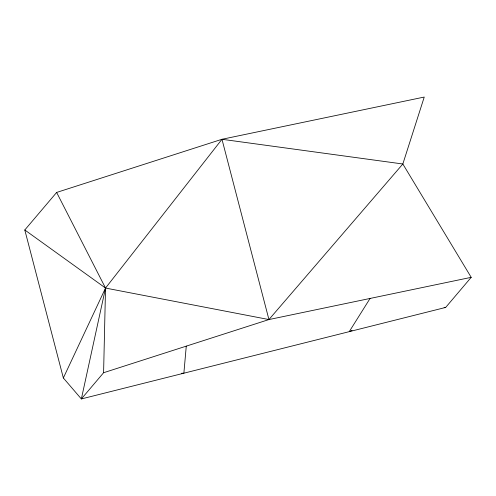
<?xml version="1.0" encoding="UTF-8"?>
<svg xmlns="http://www.w3.org/2000/svg" width="496" height="496" viewBox="0 0 496 496"><rect width="100%" height="100%" fill="white"/><g stroke="black" fill="none" stroke-linecap="round" stroke-linejoin="round"><path stroke-width="0.74" d="M103.596 372.725L105.53 288.058L56.637 192.442L221.972 139.283L424.241 97.055L402.839 163.996L268.937 319.56L103.596 372.725L81.356 398.945L63.352 377.971L24.8 229.977L56.637 192.442M186.267 346.146L183.873 373.197L181.555 373.283M24.8 229.977L105.53 288.058L81.356 398.945L445.675 307.433L471.2 277.338L402.839 163.996L221.972 139.283L105.53 288.058L63.352 377.971M370.066 298.449L349.246 331.657L352.086 330.454M105.53 288.058L268.937 319.56L471.2 277.338M444.131 307.334L445.675 307.433M221.972 139.283L268.937 319.56"/></g></svg>
